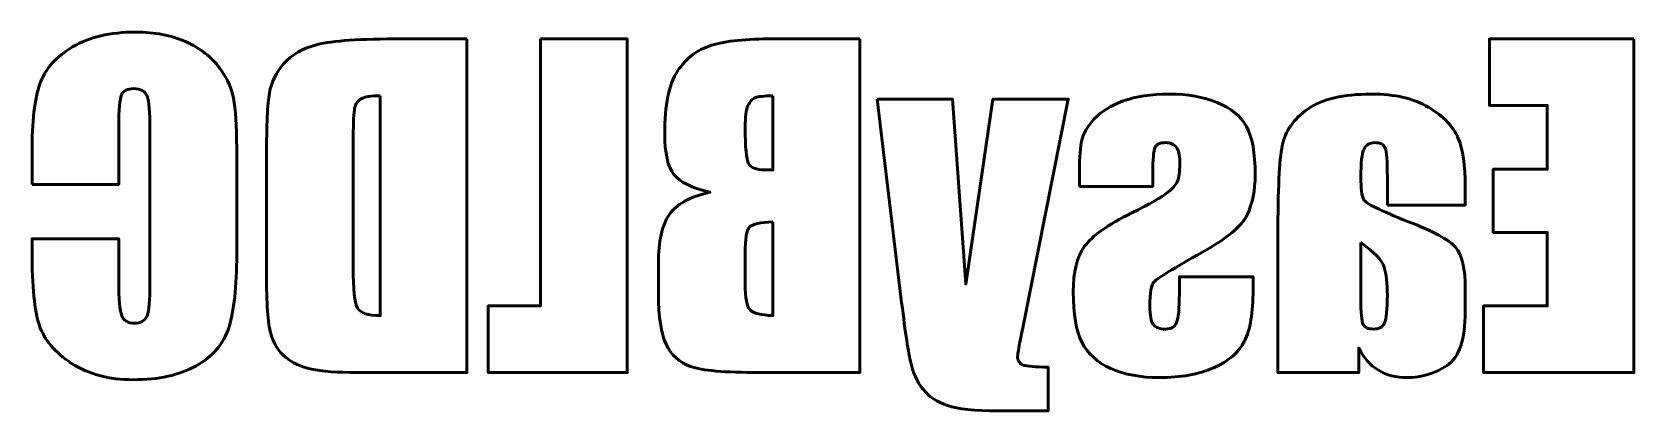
# Model space of a CAD drawing. Header units: millimetres. Extents: x -13.7 to 12.4, y 3 to 9.2.
import ezdxf

# ---------------------------------------------------------------- set-up
doc = ezdxf.new("R2010")
doc.units = ezdxf.units.MM
doc.header["$MEASUREMENT"] = 0
doc.layers.add('Layer 1', color=7, linetype='Continuous')

msp = doc.modelspace()

# ---------------------------------------------------------------- linework, layer by layer
at = {"layer": 'Layer 1', "color": 250, "lineweight": 53}
for points, knots in [([(-13.7495, 6.7229), (-13.7495, 6.7229), (-12.3344, 6.7229), (-12.3344, 6.7229), (-12.3344, 6.7229), (-12.3344, 6.7229), (-12.3344, 7.6663), (-12.3344, 7.6663), (-12.3344, 7.6663), (-12.3344, 7.9411), (-12.3195, 8.1117), (-12.2898, 8.1803), (-12.2898, 8.1803), (-12.26, 8.2479), (-12.1936, 8.2822), (-12.0917, 8.2822), (-12.0917, 8.2822), (-11.9772, 8.2822), (-11.904, 8.241), (-11.873, 8.1586), (-11.873, 8.1586), (-11.8421, 8.075), (-11.8261, 7.8964), (-11.8261, 7.6216), (-11.8261, 7.6216), (-11.8261, 7.6216), (-11.8261, 5.1006), (-11.8261, 5.1006), (-11.8261, 5.1006), (-11.8261, 4.8361), (-11.8421, 4.6644), (-11.873, 4.5831), (-11.873, 4.5831), (-11.904, 4.503), (-11.9738, 4.4629), (-12.0814, 4.4629), (-12.0814, 4.4629), (-12.1856, 4.4629), (-12.2543, 4.503), (-12.2863, 4.5843), (-12.2863, 4.5843), (-12.3184, 4.6644), (-12.3344, 4.8545), (-12.3344, 5.1533), (-12.3344, 5.1533), (-12.3344, 5.1533), (-12.3344, 5.8368), (-12.3344, 5.8368), (-12.3344, 5.8368), (-12.3344, 5.8368), (-13.7495, 5.8368), (-13.7495, 5.8368), (-13.7495, 5.8368), (-13.7495, 5.8368), (-13.7495, 5.625), (-13.7495, 5.625), (-13.7495, 5.625), (-13.7495, 5.0617), (-13.7094, 4.6621), (-13.6304, 4.4274), (-13.6304, 4.4274), (-13.5514, 4.1916), (-13.3751, 3.9855), (-13.1038, 3.808), (-13.1038, 3.808), (-12.8313, 3.6306), (-12.497, 3.5424), (-12.0986, 3.5424), (-12.0986, 3.5424), (-11.6853, 3.5424), (-11.3441, 3.6168), (-11.0751, 3.7668), (-11.0751, 3.7668), (-10.8072, 3.9168), (-10.6286, 4.124), (-10.5415, 4.3896), (-10.5415, 4.3896), (-10.4545, 4.6552), (-10.411, 5.0537), (-10.411, 5.586), (-10.411, 5.586), (-10.411, 5.586), (-10.411, 7.1728), (-10.411, 7.1728), (-10.411, 7.1728), (-10.411, 7.5644), (-10.4248, 7.8575), (-10.4511, 8.0533), (-10.4511, 8.0533), (-10.4786, 8.249), (-10.5576, 8.4379), (-10.6915, 8.6188), (-10.6915, 8.6188), (-10.8243, 8.7997), (-11.0087, 8.9428), (-11.2445, 9.047), (-11.2445, 9.047), (-11.4803, 9.1512), (-11.7517, 9.2027), (-12.0585, 9.2027), (-12.0585, 9.2027), (-12.4741, 9.2027), (-12.8176, 9.1226), (-13.0889, 8.9612), (-13.0889, 8.9612), (-13.3591, 8.8009), (-13.5366, 8.6005), (-13.6224, 8.3601), (-13.6224, 8.3601), (-13.7071, 8.1197), (-13.7495, 7.7464), (-13.7495, 7.2393), (-13.7495, 7.2393), (-13.7495, 7.2393), (-13.7495, 6.7229), (-13.7495, 6.7229)], [0, 0, 0, 0, 0.0333333, 0.0333333, 0.0333333, 0.0333333, 0.0666667, 0.0666667, 0.0666667, 0.0666667, 0.1, 0.1, 0.1, 0.1, 0.1333333, 0.1333333, 0.1333333, 0.1333333, 0.1666667, 0.1666667, 0.1666667, 0.1666667, 0.2, 0.2, 0.2, 0.2, 0.2333333, 0.2333333, 0.2333333, 0.2333333, 0.2666667, 0.2666667, 0.2666667, 0.2666667, 0.3, 0.3, 0.3, 0.3, 0.3333333, 0.3333333, 0.3333333, 0.3333333, 0.3666667, 0.3666667, 0.3666667, 0.3666667, 0.4, 0.4, 0.4, 0.4, 0.4333333, 0.4333333, 0.4333333, 0.4333333, 0.4666667, 0.4666667, 0.4666667, 0.4666667, 0.5, 0.5, 0.5, 0.5, 0.5333333, 0.5333333, 0.5333333, 0.5333333, 0.5666667, 0.5666667, 0.5666667, 0.5666667, 0.6, 0.6, 0.6, 0.6, 0.6333333, 0.6333333, 0.6333333, 0.6333333, 0.6666667, 0.6666667, 0.6666667, 0.6666667, 0.7, 0.7, 0.7, 0.7, 0.7333333, 0.7333333, 0.7333333, 0.7333333, 0.7666667, 0.7666667, 0.7666667, 0.7666667, 0.8, 0.8, 0.8, 0.8, 0.8333333, 0.8333333, 0.8333333, 0.8333333, 0.8666667, 0.8666667, 0.8666667, 0.8666667, 0.9, 0.9, 0.9, 0.9, 0.9333333, 0.9333333, 0.9333333, 0.9333333, 1, 1, 1, 1]), ([(-6.6558, 9.0928), (-6.6558, 9.0928), (-7.7126, 9.0928), (-7.7126, 9.0928), (-7.7126, 9.0928), (-8.3938, 9.0928), (-8.8552, 9.0619), (-9.0956, 8.9989), (-9.0956, 8.9989), (-9.336, 8.936), (-9.5192, 8.8329), (-9.644, 8.6898), (-9.644, 8.6898), (-9.7688, 8.5467), (-9.8478, 8.3876), (-9.8787, 8.2124), (-9.8787, 8.2124), (-9.9096, 8.0361), (-9.9256, 7.6915), (-9.9256, 7.1763), (-9.9256, 7.1763), (-9.9256, 7.1763), (-9.9256, 5.2735), (-9.9256, 5.2735), (-9.9256, 5.2735), (-9.9256, 4.7858), (-9.9027, 4.4595), (-9.8569, 4.2958), (-9.8569, 4.2958), (-9.8111, 4.1309), (-9.731, 4.0015), (-9.6177, 3.9088), (-9.6177, 3.9088), (-9.5032, 3.816), (-9.3623, 3.7519), (-9.194, 3.7142), (-9.194, 3.7142), (-9.0269, 3.6775), (-8.7739, 3.6592), (-8.4361, 3.6592), (-8.4361, 3.6592), (-8.4361, 3.6592), (-6.6558, 3.6592), (-6.6558, 3.6592), (-6.6558, 3.6592), (-6.6558, 3.6592), (-6.6558, 9.0928), (-6.6558, 9.0928)], [0, 0, 0, 0, 0.0769231, 0.0769231, 0.0769231, 0.0769231, 0.1538462, 0.1538462, 0.1538462, 0.1538462, 0.2307692, 0.2307692, 0.2307692, 0.2307692, 0.3076923, 0.3076923, 0.3076923, 0.3076923, 0.3846154, 0.3846154, 0.3846154, 0.3846154, 0.4615385, 0.4615385, 0.4615385, 0.4615385, 0.5384615, 0.5384615, 0.5384615, 0.5384615, 0.6153846, 0.6153846, 0.6153846, 0.6153846, 0.6923077, 0.6923077, 0.6923077, 0.6923077, 0.7692308, 0.7692308, 0.7692308, 0.7692308, 0.8461538, 0.8461538, 0.8461538, 0.8461538, 1, 1, 1, 1]), ([(-5.4583, 9.0928), (-5.4583, 9.0928), (-5.4583, 4.7445), (-5.4583, 4.7445), (-5.4583, 4.7445), (-5.4583, 4.7445), (-6.3101, 4.7445), (-6.3101, 4.7445), (-6.3101, 4.7445), (-6.3101, 4.7445), (-6.3101, 3.6592), (-6.3101, 3.6592), (-6.3101, 3.6592), (-6.3101, 3.6592), (-4.0432, 3.6592), (-4.0432, 3.6592), (-4.0432, 3.6592), (-4.0432, 3.6592), (-4.0432, 9.0928), (-4.0432, 9.0928), (-4.0432, 9.0928), (-4.0432, 9.0928), (-5.4583, 9.0928), (-5.4583, 9.0928)], [0, 0, 0, 0, 0.1428571, 0.1428571, 0.1428571, 0.1428571, 0.2857143, 0.2857143, 0.2857143, 0.2857143, 0.4285714, 0.4285714, 0.4285714, 0.4285714, 0.5714286, 0.5714286, 0.5714286, 0.5714286, 0.7142857, 0.7142857, 0.7142857, 0.7142857, 1, 1, 1, 1]), ([(-0.2502, 9.0928), (-0.2502, 9.0928), (-1.6562, 9.0928), (-1.6562, 9.0928), (-1.6562, 9.0928), (-2.1004, 9.0928), (-2.437, 9.0585), (-2.6659, 8.9886), (-2.6659, 8.9886), (-2.8949, 8.9199), (-3.0792, 8.7791), (-3.2201, 8.5685), (-3.2201, 8.5685), (-3.3609, 8.3567), (-3.4307, 8.0166), (-3.4307, 7.5472), (-3.4307, 7.5472), (-3.4307, 7.2301), (-3.3815, 7.0091), (-3.2819, 6.8843), (-3.2819, 6.8843), (-3.1823, 6.7584), (-2.9854, 6.6634), (-2.6923, 6.5958), (-2.6923, 6.5958), (-3.0197, 6.5214), (-3.2418, 6.3989), (-3.3586, 6.2283), (-3.3586, 6.2283), (-3.4754, 6.0566), (-3.5338, 5.7944), (-3.5338, 5.4395), (-3.5338, 5.4395), (-3.5338, 5.4395), (-3.5338, 4.9357), (-3.5338, 4.9357), (-3.5338, 4.9357), (-3.5338, 4.5682), (-3.4914, 4.2969), (-3.4078, 4.1194), (-3.4078, 4.1194), (-3.3243, 3.9431), (-3.1914, 3.8218), (-3.0083, 3.7565), (-3.0083, 3.7565), (-2.8251, 3.6913), (-2.4496, 3.6592), (-1.8817, 3.6592), (-1.8817, 3.6592), (-1.8817, 3.6592), (-0.2502, 3.6592), (-0.2502, 3.6592), (-0.2502, 3.6592), (-0.2502, 3.6592), (-0.2502, 9.0928), (-0.2502, 9.0928)], [0, 0, 0, 0, 0.0666667, 0.0666667, 0.0666667, 0.0666667, 0.1333333, 0.1333333, 0.1333333, 0.1333333, 0.2, 0.2, 0.2, 0.2, 0.2666667, 0.2666667, 0.2666667, 0.2666667, 0.3333333, 0.3333333, 0.3333333, 0.3333333, 0.4, 0.4, 0.4, 0.4, 0.4666667, 0.4666667, 0.4666667, 0.4666667, 0.5333333, 0.5333333, 0.5333333, 0.5333333, 0.6, 0.6, 0.6, 0.6, 0.6666667, 0.6666667, 0.6666667, 0.6666667, 0.7333333, 0.7333333, 0.7333333, 0.7333333, 0.8, 0.8, 0.8, 0.8, 0.8666667, 0.8666667, 0.8666667, 0.8666667, 1, 1, 1, 1]), ([(12.3768, 9.0928), (12.3768, 9.0928), (10.0206, 9.0928), (10.0206, 9.0928), (10.0206, 9.0928), (10.0206, 9.0928), (10.0206, 8.0075), (10.0206, 8.0075), (10.0206, 8.0075), (10.0206, 8.0075), (10.9617, 8.0075), (10.9617, 8.0075), (10.9617, 8.0075), (10.9617, 8.0075), (10.9617, 6.9702), (10.9617, 6.9702), (10.9617, 6.9702), (10.9617, 6.9702), (10.0824, 6.9702), (10.0824, 6.9702), (10.0824, 6.9702), (10.0824, 6.9702), (10.0824, 5.9398), (10.0824, 5.9398), (10.0824, 5.9398), (10.0824, 5.9398), (10.9617, 5.9398), (10.9617, 5.9398), (10.9617, 5.9398), (10.9617, 5.9398), (10.9617, 4.7445), (10.9617, 4.7445), (10.9617, 4.7445), (10.9617, 4.7445), (9.9244, 4.7445), (9.9244, 4.7445), (9.9244, 4.7445), (9.9244, 4.7445), (9.9244, 3.6592), (9.9244, 3.6592), (9.9244, 3.6592), (9.9244, 3.6592), (12.3768, 3.6592), (12.3768, 3.6592), (12.3768, 3.6592), (12.3768, 3.6592), (12.3768, 9.0928), (12.3768, 9.0928)], [0, 0, 0, 0, 0.0769231, 0.0769231, 0.0769231, 0.0769231, 0.1538462, 0.1538462, 0.1538462, 0.1538462, 0.2307692, 0.2307692, 0.2307692, 0.2307692, 0.3076923, 0.3076923, 0.3076923, 0.3076923, 0.3846154, 0.3846154, 0.3846154, 0.3846154, 0.4615385, 0.4615385, 0.4615385, 0.4615385, 0.5384615, 0.5384615, 0.5384615, 0.5384615, 0.6153846, 0.6153846, 0.6153846, 0.6153846, 0.6923077, 0.6923077, 0.6923077, 0.6923077, 0.7692308, 0.7692308, 0.7692308, 0.7692308, 0.8461538, 0.8461538, 0.8461538, 0.8461538, 1, 1, 1, 1]), ([(-8.0709, 8.1655), (-8.0709, 8.1655), (-8.0709, 4.5866), (-8.0709, 4.5866), (-8.0709, 4.5866), (-8.2713, 4.5866), (-8.3949, 4.6278), (-8.4407, 4.7091), (-8.4407, 4.7091), (-8.4877, 4.7915), (-8.5106, 5.0136), (-8.5106, 5.3765), (-8.5106, 5.3765), (-8.5106, 5.3765), (-8.5106, 7.49), (-8.5106, 7.49), (-8.5106, 7.49), (-8.5106, 7.7361), (-8.5025, 7.8941), (-8.4877, 7.964), (-8.4877, 7.964), (-8.4716, 8.0338), (-8.4373, 8.0842), (-8.3812, 8.1162), (-8.3812, 8.1162), (-8.3262, 8.1494), (-8.2232, 8.1655), (-8.0709, 8.1655)], [0, 0, 0, 0, 0.125, 0.125, 0.125, 0.125, 0.25, 0.25, 0.25, 0.25, 0.375, 0.375, 0.375, 0.375, 0.5, 0.5, 0.5, 0.5, 0.625, 0.625, 0.625, 0.625, 0.75, 0.75, 0.75, 0.75, 1, 1, 1, 1]), ([(-1.6653, 8.1655), (-1.6653, 8.1655), (-1.6653, 6.9565), (-1.6653, 6.9565), (-1.6653, 6.9565), (-1.7249, 6.9588), (-1.7706, 6.9599), (-1.8038, 6.9599), (-1.8038, 6.9599), (-1.9389, 6.9599), (-2.026, 6.9942), (-2.0626, 7.0618), (-2.0626, 7.0618), (-2.1004, 7.1305), (-2.1187, 7.3263), (-2.1187, 7.648), (-2.1187, 7.648), (-2.1187, 7.8186), (-2.1038, 7.9376), (-2.0729, 8.0063), (-2.0729, 8.0063), (-2.042, 8.0739), (-2.0019, 8.1174), (-1.9527, 8.1357), (-1.9527, 8.1357), (-1.9035, 8.1529), (-1.8073, 8.1632), (-1.6653, 8.1655)], [0, 0, 0, 0, 0.125, 0.125, 0.125, 0.125, 0.25, 0.25, 0.25, 0.25, 0.375, 0.375, 0.375, 0.375, 0.5, 0.5, 0.5, 0.5, 0.625, 0.625, 0.625, 0.625, 0.75, 0.75, 0.75, 0.75, 1, 1, 1, 1]), ([(0.0337, 8.1105), (0.0337, 8.1105), (0.4218, 4.8899), (0.4218, 4.8899), (0.4218, 4.8899), (0.4836, 4.3793), (0.5352, 4.0313), (0.5764, 3.8458), (0.5764, 3.8458), (0.6176, 3.6603), (0.6863, 3.5069), (0.7825, 3.3867), (0.7825, 3.3867), (0.8775, 3.2654), (1.0114, 3.1772), (1.182, 3.12), (1.182, 3.12), (1.3526, 3.0627), (1.6262, 3.0341), (2.0006, 3.0341), (2.0006, 3.0341), (2.0006, 3.0341), (2.8215, 3.0341), (2.8215, 3.0341), (2.8215, 3.0341), (2.8215, 3.0341), (2.8215, 3.7485), (2.8215, 3.7485), (2.8215, 3.7485), (2.6108, 3.7485), (2.4757, 3.7588), (2.4162, 3.7806), (2.4162, 3.7806), (2.3555, 3.8012), (2.3246, 3.8493), (2.3246, 3.9225), (2.3246, 3.9225), (2.3246, 3.9592), (2.3532, 4.1137), (2.4093, 4.3885), (2.4093, 4.3885), (2.4093, 4.3885), (3.1512, 8.1105), (3.1512, 8.1105), (3.1512, 8.1105), (3.1512, 8.1105), (1.9228, 8.1105), (1.9228, 8.1105), (1.9228, 8.1105), (1.9228, 8.1105), (1.4785, 5.1006), (1.4785, 5.1006), (1.4785, 5.1006), (1.4785, 5.1006), (1.2599, 8.1105), (1.2599, 8.1105), (1.2599, 8.1105), (1.2599, 8.1105), (0.0337, 8.1105), (0.0337, 8.1105)], [0, 0, 0, 0, 0.0625, 0.0625, 0.0625, 0.0625, 0.125, 0.125, 0.125, 0.125, 0.1875, 0.1875, 0.1875, 0.1875, 0.25, 0.25, 0.25, 0.25, 0.3125, 0.3125, 0.3125, 0.3125, 0.375, 0.375, 0.375, 0.375, 0.4375, 0.4375, 0.4375, 0.4375, 0.5, 0.5, 0.5, 0.5, 0.5625, 0.5625, 0.5625, 0.5625, 0.625, 0.625, 0.625, 0.625, 0.6875, 0.6875, 0.6875, 0.6875, 0.75, 0.75, 0.75, 0.75, 0.8125, 0.8125, 0.8125, 0.8125, 0.875, 0.875, 0.875, 0.875, 1, 1, 1, 1]), ([(3.3344, 6.6886), (3.3344, 6.6886), (4.5297, 6.6886), (4.5297, 6.6886), (4.5297, 6.6886), (4.5297, 6.6886), (4.5297, 6.9301), (4.5297, 6.9301), (4.5297, 6.9301), (4.5297, 7.1362), (4.5412, 7.2656), (4.5652, 7.3205), (4.5652, 7.3205), (4.5881, 7.3755), (4.6476, 7.403), (4.7415, 7.403), (4.7415, 7.403), (4.8171, 7.403), (4.8743, 7.3778), (4.9121, 7.3274), (4.9121, 7.3274), (4.9499, 7.277), (4.9693, 7.2015), (4.9693, 7.1007), (4.9693, 7.1007), (4.9693, 6.9645), (4.9602, 6.8637), (4.9407, 6.8008), (4.9407, 6.8008), (4.9224, 6.7366), (4.8652, 6.6668), (4.7701, 6.5912), (4.7701, 6.5912), (4.6762, 6.5145), (4.4816, 6.4035), (4.1874, 6.2581), (4.1874, 6.2581), (3.7947, 6.0657), (3.5382, 5.8849), (3.4157, 5.7143), (3.4157, 5.7143), (3.2932, 5.5448), (3.2314, 5.2975), (3.2314, 4.9735), (3.2314, 4.9735), (3.2314, 4.6106), (3.2783, 4.337), (3.3722, 4.1526), (3.3722, 4.1526), (3.4661, 3.9683), (3.623, 3.8252), (3.8428, 3.7256), (3.8428, 3.7256), (4.0637, 3.626), (4.3282, 3.5768), (4.6396, 3.5768), (4.6396, 3.5768), (4.9831, 3.5768), (5.2785, 3.6306), (5.5223, 3.7371), (5.5223, 3.7371), (5.7673, 3.8447), (5.9356, 3.9901), (6.0272, 4.1733), (6.0272, 4.1733), (6.1188, 4.3564), (6.1646, 4.6335), (6.1646, 5.0044), (6.1646, 5.0044), (6.1646, 5.0044), (6.1646, 5.2185), (6.1646, 5.2185), (6.1646, 5.2185), (6.1646, 5.2185), (4.9625, 5.2185), (4.9625, 5.2185), (4.9625, 5.2185), (4.9625, 5.2185), (4.9625, 4.938), (4.9625, 4.938), (4.9625, 4.938), (4.9625, 4.6999), (4.9476, 4.5453), (4.9178, 4.4732), (4.9178, 4.4732), (4.8869, 4.4022), (4.8274, 4.3667), (4.7392, 4.3667), (4.7392, 4.3667), (4.643, 4.3667), (4.5766, 4.3908), (4.5389, 4.4389), (4.5389, 4.4389), (4.5011, 4.487), (4.4816, 4.5888), (4.4816, 4.7423), (4.4816, 4.7423), (4.4816, 4.9552), (4.5057, 5.088), (4.5549, 5.1418), (4.5549, 5.1418), (4.6064, 5.1956), (4.8686, 5.3548), (5.3414, 5.6192), (5.3414, 5.6192), (5.7387, 5.8425), (5.9814, 6.0451), (6.0684, 6.2283), (6.0684, 6.2283), (6.1554, 6.4104), (6.1989, 6.6267), (6.1989, 6.8775), (6.1989, 6.8775), (6.1989, 7.2335), (6.152, 7.4957), (6.0581, 7.664), (6.0581, 7.664), (5.9642, 7.8334), (5.8051, 7.964), (5.5807, 8.0556), (5.5807, 8.0556), (5.3563, 8.1471), (5.0953, 8.1929), (4.7988, 8.1929), (4.7988, 8.1929), (4.5034, 8.1929), (4.2526, 8.1552), (4.0466, 8.0807), (4.0466, 8.0807), (3.8393, 8.0052), (3.6813, 7.9067), (3.5703, 7.7831), (3.5703, 7.7831), (3.4604, 7.6606), (3.3928, 7.5461), (3.3699, 7.4407), (3.3699, 7.4407), (3.3459, 7.3354), (3.3344, 7.1706), (3.3344, 6.9473), (3.3344, 6.9473), (3.3344, 6.9473), (3.3344, 6.6886), (3.3344, 6.6886)], [0, 0, 0, 0, 0.027027, 0.027027, 0.027027, 0.027027, 0.0540541, 0.0540541, 0.0540541, 0.0540541, 0.0810811, 0.0810811, 0.0810811, 0.0810811, 0.1081081, 0.1081081, 0.1081081, 0.1081081, 0.1351351, 0.1351351, 0.1351351, 0.1351351, 0.1621622, 0.1621622, 0.1621622, 0.1621622, 0.1891892, 0.1891892, 0.1891892, 0.1891892, 0.2162162, 0.2162162, 0.2162162, 0.2162162, 0.2432432, 0.2432432, 0.2432432, 0.2432432, 0.2702703, 0.2702703, 0.2702703, 0.2702703, 0.2972973, 0.2972973, 0.2972973, 0.2972973, 0.3243243, 0.3243243, 0.3243243, 0.3243243, 0.3513514, 0.3513514, 0.3513514, 0.3513514, 0.3783784, 0.3783784, 0.3783784, 0.3783784, 0.4054054, 0.4054054, 0.4054054, 0.4054054, 0.4324324, 0.4324324, 0.4324324, 0.4324324, 0.4594595, 0.4594595, 0.4594595, 0.4594595, 0.4864865, 0.4864865, 0.4864865, 0.4864865, 0.5135135, 0.5135135, 0.5135135, 0.5135135, 0.5405405, 0.5405405, 0.5405405, 0.5405405, 0.5675676, 0.5675676, 0.5675676, 0.5675676, 0.5945946, 0.5945946, 0.5945946, 0.5945946, 0.6216216, 0.6216216, 0.6216216, 0.6216216, 0.6486486, 0.6486486, 0.6486486, 0.6486486, 0.6756757, 0.6756757, 0.6756757, 0.6756757, 0.7027027, 0.7027027, 0.7027027, 0.7027027, 0.7297297, 0.7297297, 0.7297297, 0.7297297, 0.7567568, 0.7567568, 0.7567568, 0.7567568, 0.7837838, 0.7837838, 0.7837838, 0.7837838, 0.8108108, 0.8108108, 0.8108108, 0.8108108, 0.8378378, 0.8378378, 0.8378378, 0.8378378, 0.8648649, 0.8648649, 0.8648649, 0.8648649, 0.8918919, 0.8918919, 0.8918919, 0.8918919, 0.9189189, 0.9189189, 0.9189189, 0.9189189, 0.9459459, 0.9459459, 0.9459459, 0.9459459, 1, 1, 1, 1]), ([(8.3548, 6.3863), (8.3548, 6.3863), (9.6256, 6.3863), (9.6256, 6.3863), (9.6256, 6.3863), (9.6256, 6.3863), (9.6256, 6.6851), (9.6256, 6.6851), (9.6256, 6.6851), (9.6256, 7.0297), (9.5855, 7.2953), (9.5065, 7.4831), (9.5065, 7.4831), (9.4275, 7.6697), (9.2672, 7.8346), (9.028, 7.9777), (9.028, 7.9777), (8.7887, 8.1208), (8.4784, 8.1929), (8.0949, 8.1929), (8.0949, 8.1929), (7.6369, 8.1929), (7.2912, 8.1117), (7.0588, 7.9491), (7.0588, 7.9491), (6.8264, 7.7876), (6.6867, 7.5884), (6.6397, 7.3526), (6.6397, 7.3526), (6.5928, 7.1167), (6.5688, 6.6302), (6.5688, 5.894), (6.5688, 5.894), (6.5688, 5.894), (6.5688, 3.6592), (6.5688, 3.6592), (6.5688, 3.6592), (6.5688, 3.6592), (7.8877, 3.6592), (7.8877, 3.6592), (7.8877, 3.6592), (7.8877, 3.6592), (7.8877, 4.0565), (7.8877, 4.0565), (7.8877, 4.0565), (7.9701, 3.8962), (8.0777, 3.7771), (8.2082, 3.697), (8.2082, 3.697), (8.3387, 3.6168), (8.4945, 3.5768), (8.6765, 3.5768), (8.6765, 3.5768), (8.9135, 3.5768), (9.131, 3.6432), (9.3291, 3.776), (9.3291, 3.776), (9.5271, 3.9099), (9.6256, 4.2007), (9.6256, 4.6507), (9.6256, 4.6507), (9.6256, 4.6507), (9.6256, 5.017), (9.6256, 5.017), (9.6256, 5.017), (9.6256, 5.3502), (9.5729, 5.5769), (9.4676, 5.6982), (9.4676, 5.6982), (9.3623, 5.8196), (9.1012, 5.9604), (8.6845, 6.1207), (8.6845, 6.1207), (8.2391, 6.2959), (8.001, 6.4126), (7.969, 6.4733), (7.969, 6.4733), (7.938, 6.534), (7.922, 6.6565), (7.922, 6.8431), (7.922, 6.8431), (7.922, 7.0755), (7.9392, 7.2267), (7.9747, 7.2976), (7.9747, 7.2976), (8.009, 7.3675), (8.0674, 7.403), (8.1487, 7.403), (8.1487, 7.403), (8.2414, 7.403), (8.2987, 7.3732), (8.3204, 7.3137), (8.3204, 7.3137), (8.3433, 7.2553), (8.3548, 7.1007), (8.3548, 6.8523), (8.3548, 6.8523), (8.3548, 6.8523), (8.3548, 6.3863), (8.3548, 6.3863)], [0, 0, 0, 0, 0.0384615, 0.0384615, 0.0384615, 0.0384615, 0.0769231, 0.0769231, 0.0769231, 0.0769231, 0.1153846, 0.1153846, 0.1153846, 0.1153846, 0.1538462, 0.1538462, 0.1538462, 0.1538462, 0.1923077, 0.1923077, 0.1923077, 0.1923077, 0.2307692, 0.2307692, 0.2307692, 0.2307692, 0.2692308, 0.2692308, 0.2692308, 0.2692308, 0.3076923, 0.3076923, 0.3076923, 0.3076923, 0.3461538, 0.3461538, 0.3461538, 0.3461538, 0.3846154, 0.3846154, 0.3846154, 0.3846154, 0.4230769, 0.4230769, 0.4230769, 0.4230769, 0.4615385, 0.4615385, 0.4615385, 0.4615385, 0.5, 0.5, 0.5, 0.5, 0.5384615, 0.5384615, 0.5384615, 0.5384615, 0.5769231, 0.5769231, 0.5769231, 0.5769231, 0.6153846, 0.6153846, 0.6153846, 0.6153846, 0.6538462, 0.6538462, 0.6538462, 0.6538462, 0.6923077, 0.6923077, 0.6923077, 0.6923077, 0.7307692, 0.7307692, 0.7307692, 0.7307692, 0.7692308, 0.7692308, 0.7692308, 0.7692308, 0.8076923, 0.8076923, 0.8076923, 0.8076923, 0.8461538, 0.8461538, 0.8461538, 0.8461538, 0.8846154, 0.8846154, 0.8846154, 0.8846154, 0.9230769, 0.9230769, 0.9230769, 0.9230769, 1, 1, 1, 1]), ([(-1.6653, 6.1115), (-1.6653, 6.1115), (-1.6653, 4.5866), (-1.6653, 4.5866), (-1.6653, 4.5866), (-1.8599, 4.5934), (-1.9847, 4.6243), (-2.0385, 4.6804), (-2.0385, 4.6804), (-2.0924, 4.7365), (-2.1187, 4.8751), (-2.1187, 5.0949), (-2.1187, 5.0949), (-2.1187, 5.0949), (-2.1187, 5.6032), (-2.1187, 5.6032), (-2.1187, 5.6032), (-2.1187, 5.8368), (-2.0946, 5.9776), (-2.0466, 6.028), (-2.0466, 6.028), (-1.9985, 6.0772), (-1.8714, 6.1047), (-1.6653, 6.1115)], [0, 0, 0, 0, 0.1428571, 0.1428571, 0.1428571, 0.1428571, 0.2857143, 0.2857143, 0.2857143, 0.2857143, 0.4285714, 0.4285714, 0.4285714, 0.4285714, 0.5714286, 0.5714286, 0.5714286, 0.5714286, 0.7142857, 0.7142857, 0.7142857, 0.7142857, 1, 1, 1, 1]), ([(7.922, 5.7761), (8.1407, 5.617), (8.2678, 5.4841), (8.3021, 5.3765), (8.3021, 5.3765), (8.3376, 5.2689), (8.3548, 5.1155), (8.3548, 4.914), (8.3548, 4.914), (8.3548, 4.6827), (8.3399, 4.535), (8.309, 4.4675), (8.309, 4.4675), (8.2792, 4.3999), (8.2185, 4.3667), (8.1281, 4.3667), (8.1281, 4.3667), (8.0422, 4.3667), (7.9873, 4.3931), (7.9609, 4.4457), (7.9609, 4.4457), (7.9346, 4.4984), (7.922, 4.6358), (7.922, 4.8602), (7.922, 4.8602), (7.922, 4.8602), (7.922, 5.7761), (7.922, 5.7761)], [0, 0, 0, 0, 0.125, 0.125, 0.125, 0.125, 0.25, 0.25, 0.25, 0.25, 0.375, 0.375, 0.375, 0.375, 0.5, 0.5, 0.5, 0.5, 0.625, 0.625, 0.625, 0.625, 0.75, 0.75, 0.75, 0.75, 1, 1, 1, 1])]:
    msp.add_open_spline(points, degree=3, knots=knots, dxfattribs=at)

doc.saveas('drawing.dxf')
